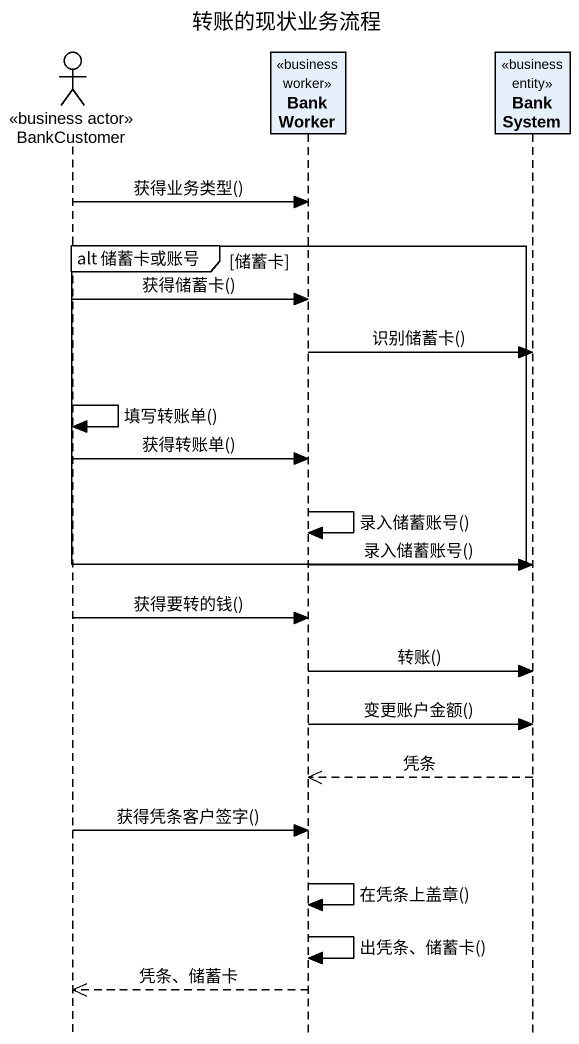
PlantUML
@startuml
title 转账的现状业务流程
hide footbox
actor BankCustomer <<business actor>>
participant BankWorker <<business worker>>
participant BankSystem <<business entity>>

BankCustomer -> BankWorker : 获得业务类型()
group alt 储蓄卡或账号 [储蓄卡]
  BankCustomer -> BankWorker : 获得储蓄卡()
  BankWorker -> BankSystem : 识别储蓄卡()
  BankCustomer -> BankCustomer : 填写转账单()
  BankCustomer -> BankWorker : 获得转账单()
  BankWorker -> BankWorker : 录入储蓄账号()
  BankWorker -> BankSystem : 录入储蓄账号()
end
BankCustomer -> BankWorker : 获得要转的钱()
BankWorker -> BankSystem : 转账()
BankWorker -> BankSystem : 变更账户金额()
BankSystem -->> BankWorker : 凭条
BankCustomer -> BankWorker : 获得凭条客户签字()
BankWorker -> BankWorker : 在凭条上盖章()
BankWorker -> BankWorker : 出凭条、储蓄卡()
BankWorker -->> BankCustomer : 凭条、储蓄卡
@enduml
